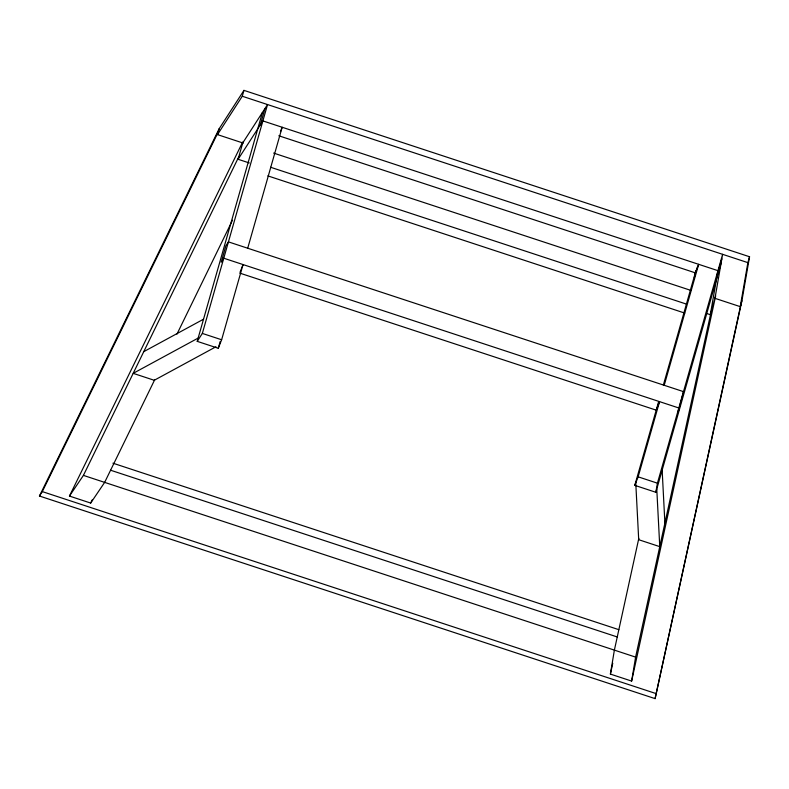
<?xml version="1.0" encoding="UTF-8"?>
<svg xmlns="http://www.w3.org/2000/svg" width="789" height="789" viewBox="0 0 789 789"><rect width="100%" height="100%" fill="white"/><g stroke="black" fill="none" stroke-linecap="round" stroke-linejoin="round"><path stroke-width="1.18" d="M706.964 313.578L710.317 314.683L715.682 295.845L631.634 681.085L610.4 674.092L614.375 650.126L638.814 538.354M631.634 681.085L635.599 657.109L711.027 312.197M658.667 401.532L634.79 485.353L655.837 492.277L657.424 483.174L722.616 254.324L714.972 298.331M694.31 277.6L695.809 270.449M710.317 314.683L717.951 270.666L262.885 120.914L238.091 159.279L249.265 162.948M655.097 698.63L741.916 300.757L749.55 256.75L243.959 90.37L219.164 128.735L39.45 496.025L655.097 698.63L740.94 304.159M714.509 298.183L740.24 306.645L747.873 262.638L749.55 256.75M610.4 674.092L612.757 663.253M243.209 143.085L217.488 134.613L219.164 128.735M217.488 134.613L242.282 96.248L243.959 90.37M238.091 159.279L243.12 141.606M241.789 267.767L243.051 264.571L221.63 339.763L218.277 348.284L197.22 341.351L262.412 112.502M260.321 124.879L264.976 108.527M197.22 341.351L202.349 333.422L267.54 104.562L242.746 142.927M218.277 348.284L220.21 341.469M247.707 248.219L282.166 127.256L280.489 131.516M663.371 385.002L695.987 270.509M657.888 405.901L658.884 402.39M697.003 268.585L697.663 266.248M634.79 485.353L638.143 476.832L659.565 401.64L656.211 410.152L239.698 273.083M664.22 385.288L698.679 264.325L695.326 272.846L278.813 135.777M717.162 275.223L721.827 258.871M655.837 492.277L721.028 263.427M740.24 306.645L741.916 300.757M240.112 272.018L241.375 268.822M154.831 379.499L104.651 482.385L90.686 503.057L69.452 496.074L83.417 475.392L238.801 156.784M176.953 334.142L232.518 220.2M39.45 496.025L42.31 491.606L218.198 132.128M69.452 496.074L242.371 142.651M90.686 503.057L92.303 499.753M143.776 351.647L203.532 319.21M198.157 338.087L133.183 373.345L154.24 380.278L215.959 346.775M242.282 96.248L747.873 262.638M273.615 153.086L691.115 290.48M270.568 167.248L686.282 304.051M267.836 175.878L684.714 313.075M202.349 333.422L221.63 339.763M638.143 476.832L657.424 483.174M112.916 463.182L618.832 629.671M110.588 470.224L617.245 636.96M83.417 475.392L635.599 657.109M42.31 491.606L655.984 693.561M662.149 470.136L664.9 523.146M656.773 489.012L659.762 546.639L638.705 539.706L635.717 482.079M678.836 407.982L678.047 412.529L683.501 391.64L228.425 241.878L225.861 245.843L221.206 262.195L223.77 258.22L678.836 407.982"/></g></svg>
